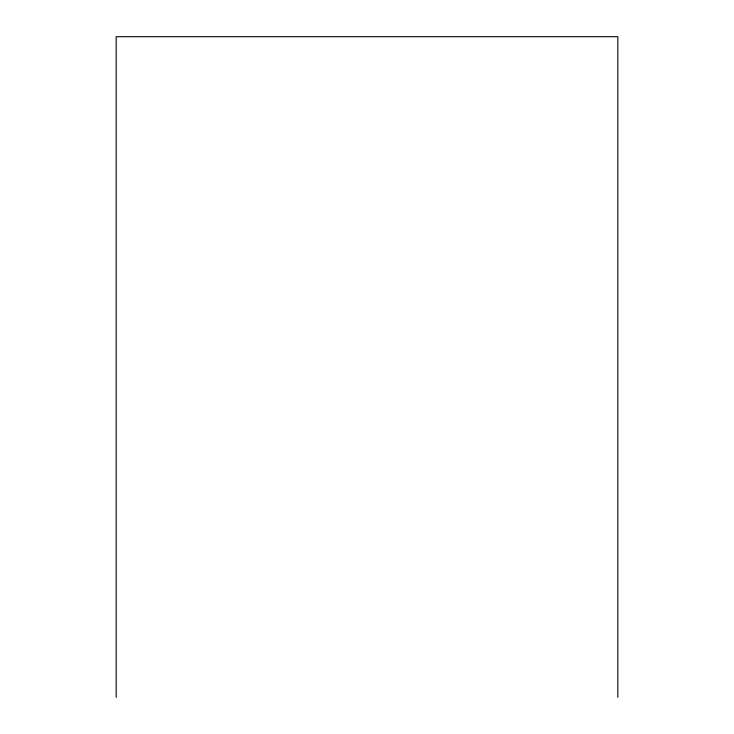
<?xml version="1.0" encoding="UTF-8"?>
<svg xmlns="http://www.w3.org/2000/svg" width="734" height="734" viewBox="0 0 734 734"><rect width="100%" height="100%" fill="white"/><g stroke="black" fill="none" stroke-linecap="round" stroke-linejoin="round"><path stroke-width="1.1" d="M617.835 697.3L617.835 36.7L116.165 36.7L116.165 697.3"/></g></svg>
